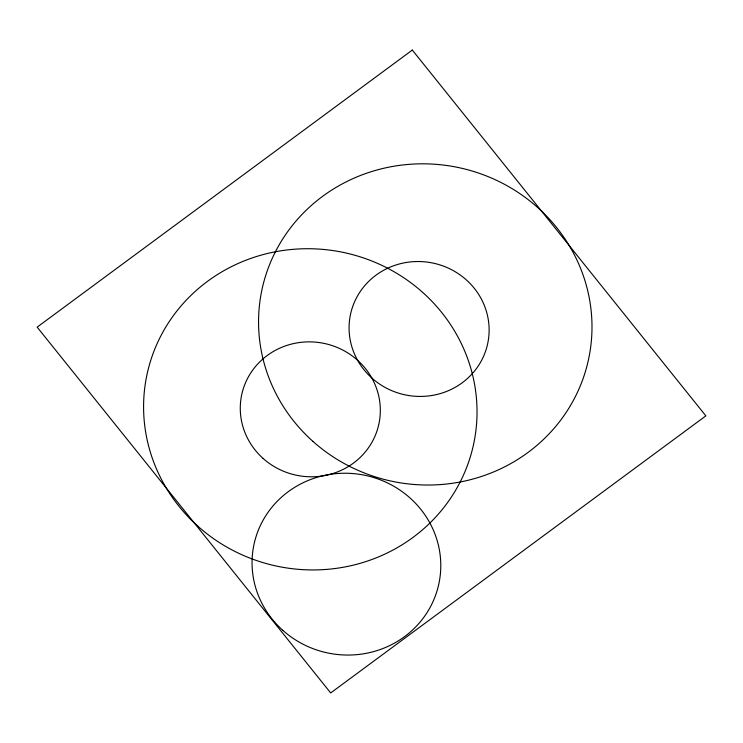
<?xml version="1.0" encoding="UTF-8"?>
<svg xmlns="http://www.w3.org/2000/svg" width="743" height="743" viewBox="0 0 743 743"><rect width="100%" height="100%" fill="white"/><g stroke="black" fill="none" stroke-linecap="round" stroke-linejoin="round"><path stroke-width="1.11" d="M412.309 50.06L37.15 327.134L330.691 692.94L705.85 415.866L412.309 50.06M282.786 630.305A94.51 90.757 11.4 0 0 438.584 585.066A94.51 90.757 11.4 0 0 317.893 477.071A94.51 90.757 11.4 0 0 282.786 630.305M371.909 378.094A70.13 67.344 11.4 0 0 487.501 344.464A70.13 67.344 11.4 0 0 397.895 264.378A70.13 67.344 11.4 0 0 371.909 378.094M263.115 458.45A70.13 67.344 11.4 0 0 378.707 424.81A70.13 67.344 11.4 0 0 289.101 344.724A70.13 67.344 11.4 0 0 263.115 458.45M312.914 441.37A166.98 160.349 11.4 0 0 588.122 361.293A166.98 160.349 11.4 0 0 374.778 170.611A166.98 160.349 11.4 0 0 312.914 441.37M197.944 526.276A166.98 160.349 11.4 0 0 473.161 446.199A166.98 160.349 11.4 0 0 259.809 255.518A166.98 160.349 11.4 0 0 197.944 526.276"/></g></svg>
